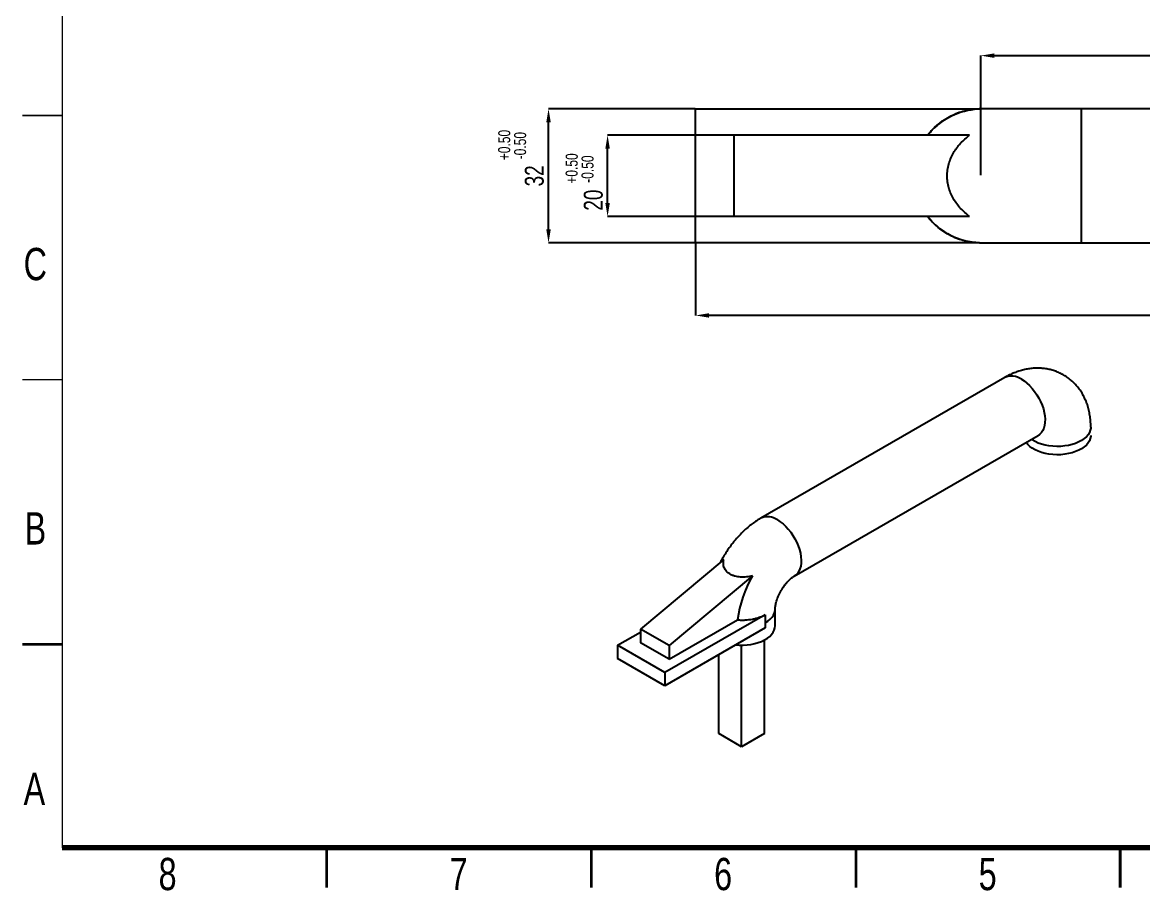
# Model space of a CAD drawing. Header units: millimetres. Extents: x 721 to 1262, y 393 to 775.
# Drawn here: x 720.9 to 997.2, y 393 to 607.1 of the extents above; entities that cross this region are included whole.
import ezdxf

# ---------------------------------------------------------------- set-up
doc = ezdxf.new("R2010")
doc.units = ezdxf.units.MM
doc.styles.add('SLDTEXTSTYLE0', font='TXT', dxfattribs={"width": 0.75})
doc.dimstyles.new('SLDDIMSTYLE30', dxfattribs={"dimscale": 2.2, "dimtxt": 2.116667, "dimasz": 1.5, "dimexe": 0, "dimexo": 0.0625, "dimgap": 0.529167, "dimtad": 1, "dimdec": 0, "dimrnd": 1e-09, "dimzin": 12, "dimdsep": 46, "dimtxsty": 'SLDTEXTSTYLE0', "dimcen": 0.09, "dimadec": 0, "dimazin": 3, "dimtfac": 1, "dimtdec": 0, "dimtofl": 0, "dimtmove": 0, "dimatfit": 3, "dimfxl": 1, "dimfrac": 2, "dimtolj": 1, "dimtzin": 12, "dimarcsym": 0})

# ---------------------------------------------------------------- blocks, each defined once
blk = doc.blocks.new('*D6')
at = {"color": 0, "lineweight": -2, "transparency": 16777216}
for p, q in [((957.1, 569.39), (957.1, 598.9)), ((960.4, 598.9), (1173.52, 598.9)), ((1176.82, 571.9), (1176.82, 598.9))]:
    blk.add_line(p, q, dxfattribs=at)
at = {"color": 0, "transparency": 16777216}
for points in [[(960.4, 599.45), (960.4, 598.35), (957.1, 598.9)], [(1173.52, 599.45), (1173.52, 598.35), (1176.82, 598.9)]]:
    blk.add_solid(points, dxfattribs=at)
at = {"layer": 'Defpoints', "color": 0, "transparency": 16777216}
for p in [(1176.82, 598.9), (957.1, 569.25), (1176.82, 571.76)]:
    blk.add_point(p, dxfattribs=at)
at = {"color": 0, "transparency": 16777216, "insert": (1066.96, 602.4), "char_height": 4.657, "attachment_point": 5, "style": 'SLDTEXTSTYLE0'}
blk.add_mtext('\\A1;220', dxfattribs=at)
blk = doc.blocks.new('*D16')
at = {"color": 0, "lineweight": -2, "transparency": 16777216}
for p, q in [((1193.32, 569.12), (1193.32, 534.84)), ((886.82, 552.62), (886.82, 534.84)), ((1190.02, 534.84), (890.12, 534.84))]:
    blk.add_line(p, q, dxfattribs=at)
at = {"color": 0, "transparency": 16777216}
for points in [[(890.12, 535.39), (890.12, 534.29), (886.82, 534.84)], [(1190.02, 535.39), (1190.02, 534.29), (1193.32, 534.84)]]:
    blk.add_solid(points, dxfattribs=at)
at = {"layer": 'Defpoints', "color": 0, "transparency": 16777216}
for p in [(1193.32, 569.26), (886.82, 552.76), (886.82, 534.84)]:
    blk.add_point(p, dxfattribs=at)
at = {"color": 0, "transparency": 16777216, "insert": (1040.07, 538.34), "char_height": 4.657, "attachment_point": 5, "style": 'SLDTEXTSTYLE0'}
blk.add_mtext('\\A1;306', dxfattribs=at)
blk = doc.blocks.new('*D17')
at = {"color": 0, "lineweight": -2, "transparency": 16777216}
for p, q in [((886.68, 585.76), (850.58, 585.76)), ((850.58, 556.06), (850.58, 582.46)), ((886.68, 552.76), (850.58, 552.76))]:
    blk.add_line(p, q, dxfattribs=at)
at = {"color": 0, "transparency": 16777216}
for points in [[(850.03, 582.46), (851.13, 582.46), (850.58, 585.76)], [(850.03, 556.06), (851.13, 556.06), (850.58, 552.76)]]:
    blk.add_solid(points, dxfattribs=at)
at = {"layer": 'Defpoints', "color": 0, "transparency": 16777216}
for p in [(850.58, 585.76), (886.82, 585.76), (886.82, 552.76)]:
    blk.add_point(p, dxfattribs=at)
at = {"color": 0, "transparency": 16777216, "insert": (847.09, 569.26), "char_height": 4.657, "attachment_point": 5, "rotation": 90, "style": 'SLDTEXTSTYLE0'}
blk.add_mtext('\\A1;32', dxfattribs=at)
blk = doc.blocks.new('*D18')
at = {"color": 0, "lineweight": -2, "transparency": 16777216}
for p, q in [((896.22, 579.26), (865.13, 579.26)), ((865.13, 562.56), (865.13, 575.96)), ((896.22, 559.26), (865.13, 559.26))]:
    blk.add_line(p, q, dxfattribs=at)
at = {"color": 0, "transparency": 16777216}
for points in [[(864.58, 575.96), (865.68, 575.96), (865.13, 579.26)], [(864.58, 562.56), (865.68, 562.56), (865.13, 559.26)]]:
    blk.add_solid(points, dxfattribs=at)
at = {"layer": 'Defpoints', "color": 0, "transparency": 16777216}
for p in [(865.13, 579.26), (896.35, 579.26), (896.35, 559.26)]:
    blk.add_point(p, dxfattribs=at)
at = {"color": 0, "transparency": 16777216, "insert": (861.63, 563.27), "char_height": 4.657, "attachment_point": 5, "rotation": 90, "style": 'SLDTEXTSTYLE0'}
blk.add_mtext('\\A1;20', dxfattribs=at)

msp = doc.modelspace()

# ---------------------------------------------------------------- linework, layer by layer
at = {"lineweight": 20}
msp.add_line((730.71, 764.69), (730.71, 403.55), dxfattribs=at)
at = {"color": 7, "linetype": 'Continuous', "lineweight": 25}
for p, q in [((886.82, 552.76), (886.82, 585.76)), ((886.82, 585.76), (956.82, 585.76)), ((981.82, 585.76), (956.82, 585.76)), ((956.82, 585.76), (956.82, 585.75)), ((1151.82, 585.76), (981.82, 585.76)), ((981.82, 585.76), (981.82, 569.26)), ((896.35, 559.26), (896.35, 579.26)), ((954.32, 579.26), (896.35, 579.26)), ((981.82, 569.26), (981.82, 552.76)), ((954.32, 559.26), (896.35, 559.26)), ((956.82, 552.76), (886.82, 552.76)), ((956.82, 552.77), (956.82, 552.76)), ((956.82, 552.76), (981.82, 552.76)), ((981.82, 552.76), (1151.82, 552.76)), ((962.99, 519.54), (902.88, 484.84)), ((911.13, 470.55), (971.24, 505.25)), ((893.75, 474.7), (873.26, 457.5)), ((900.82, 470.62), (880.33, 453.42)), ((906.42, 458.31), (906.42, 462.39)), ((904, 461.06), (879.25, 446.77)), ((880.33, 450.05), (897.18, 459.78)), ((904, 461.06), (904, 461.06)), ((904, 461.06), (904, 459.02)), ((904, 459.02), (904, 457.8)), ((867.59, 453.51), (873.26, 456.78)), ((880.33, 453.42), (873.26, 457.5)), ((873.26, 457.5), (873.26, 454.13)), ((904, 457.8), (879.25, 443.51)), ((879.25, 446.77), (867.59, 453.51)), ((867.59, 453.51), (867.59, 450.24)), ((880.33, 450.05), (873.26, 454.13)), ((880.33, 453.42), (880.33, 450.05)), ((898.17, 428.5), (898.17, 453.54)), ((903.82, 431.77), (903.82, 454.84)), ((892.51, 431.77), (892.51, 451.16)), ((879.25, 443.51), (867.59, 450.24)), ((879.25, 446.77), (879.25, 443.51)), ((898.17, 428.5), (892.51, 431.77)), ((903.82, 431.77), (898.17, 428.5))]:
    msp.add_line(p, q, dxfattribs=at)
at = {"linetype": 'Continuous', "lineweight": 20}
for p, q in [((720.93, 584.12), (730.71, 584.12)), ((730.71, 584.12), (720.93, 584.12)), ((730.71, 518.93), (720.93, 518.93))]:
    msp.add_line(p, q, dxfattribs=at)
at = {"linetype": 'Continuous', "lineweight": 35}
for p, q in [((730.71, 453.74), (720.93, 453.74)), ((795.9, 403.55), (795.9, 393.77)), ((861.09, 403.55), (861.09, 393.77)), ((926.28, 403.55), (926.28, 393.77)), ((991.47, 393.77), (991.47, 403.55)), ((991.47, 403.55), (991.47, 393.77))]:
    msp.add_line(p, q, dxfattribs=at)
at = {"linetype": 'Continuous', "lineweight": 70}
msp.add_line((1252.22, 403.55), (730.71, 403.55), dxfattribs=at)
for points in [[(943.99, 579.26, -0.209487), (955.58, 585.67)], [(956.82, 552.76, -0.229605), (943.98, 559.26, -0.229605)]]:
    msp.add_lwpolyline(points, format="xyb")
at = {"color": 7, "linetype": 'Continuous', "lineweight": 25, "flags": 128}
for points in [[(967.11, 519.13), (967.8, 518.69), (968.48, 518.15), (969.14, 517.54), (969.77, 516.85), (970.37, 516.1), (970.92, 515.3), (971.42, 514.46), (971.85, 513.59), (972.22, 512.7), (972.52, 511.81), (972.74, 510.92), (972.88, 510.06), (972.94, 509.23), (972.92, 508.44), (972.82, 507.71), (972.64, 507.05), (972.38, 506.46), (972.04, 505.95), (971.64, 505.54), (971.24, 505.25)], [(984.2, 507.29), (984.19, 507.08), (984.09, 506.52), (983.87, 505.97), (983.55, 505.44), (983.11, 504.93), (982.58, 504.46), (981.95, 504.02), (981.24, 503.64), (980.46, 503.3), (979.61, 503.02), (978.71, 502.8), (977.77, 502.65), (976.8, 502.55), (975.83, 502.53), (974.85, 502.57), (973.89, 502.68), (972.96, 502.85), (972.07, 503.09), (971.24, 503.38), (970.47, 503.73), (969.78, 504.13), (969.56, 504.28)], [(984.2, 505.25), (984.19, 505.04), (984.09, 504.48), (983.87, 503.93), (983.55, 503.39), (983.11, 502.89), (982.58, 502.42), (981.95, 501.98), (981.24, 501.6), (980.46, 501.26), (979.61, 500.98), (978.71, 500.76), (977.77, 500.6), (976.8, 500.51), (975.83, 500.49), (974.85, 500.53), (973.89, 500.64), (972.96, 500.81), (972.07, 501.04), (971.24, 501.34), (970.47, 501.69), (969.78, 502.09), (969.18, 502.53), (968.67, 503.01), (968.26, 503.53), (968.26, 503.53)], [(907.01, 484.43), (907.7, 483.99), (908.38, 483.45), (909.04, 482.84), (909.67, 482.15), (910.27, 481.4), (910.82, 480.6), (911.31, 479.76), (911.75, 478.89), (912.12, 478), (912.41, 477.11), (912.63, 476.22), (912.78, 475.36), (912.84, 474.53), (912.82, 473.75), (912.72, 473.01), (912.53, 472.35), (912.27, 471.76), (911.94, 471.25), (911.54, 470.84), (911.13, 470.55)], [(904, 459.02), (904.66, 459.45), (905.23, 459.92), (905.69, 460.43), (906.04, 460.97), (906.28, 461.53), (906.4, 462.1), (906.42, 462.39)], [(896.76, 453.61), (897.56, 453.56), (898.53, 453.55), (899.51, 453.61), (900.46, 453.73), (901.38, 453.92), (902.26, 454.17), (903.08, 454.48), (903.83, 454.84), (904.5, 455.25), (905.08, 455.7), (905.56, 456.19), (905.94, 456.71), (906.22, 457.26), (906.37, 457.81), (906.42, 458.31)]]:
    msp.add_lwpolyline(points, dxfattribs=at)
at = {"color": 7, "linetype": 'Continuous', "lineweight": 25}
for centre, radius, start, end in [((964.68, 515.66), 4.23, 55.0231, 113.6664), ((904.58, 480.97), 4.23, 55.023, 113.6677), ((925.87, 456.17), 28.92, 150.0324, 172.842)]:
    msp.add_arc(centre, radius, start, end, dxfattribs=at)
for points, knots in [([(956.82, 585.75), (956.51, 585.74), (956.2, 585.73), (955.58, 585.67), (955.27, 585.64), (954.35, 585.51), (953.74, 585.39), (952.55, 585.09), (951.95, 584.9), (950.79, 584.47), (950.22, 584.22), (949.13, 583.66), (948.59, 583.36), (947.56, 582.68), (947.06, 582.31), (945.63, 581.12), (944.77, 580.24), (944.02, 579.26)], [0, 0, 0, 0, 0.0625, 0.0625, 0.125, 0.125, 0.25, 0.25, 0.375, 0.375, 0.5, 0.5, 0.625, 0.625, 0.75, 0.75, 1, 1, 1, 1]), ([(954.32, 559.26), (953.53, 559.85), (952.8, 560.49), (951.8, 561.57), (951.48, 561.95), (950.89, 562.75), (950.62, 563.16), (949.88, 564.43), (949.49, 565.33), (949.16, 566.54), (949.1, 566.78), (949, 567.27), (948.95, 567.51), (948.85, 568.25), (948.82, 568.74), (948.81, 569.48), (948.82, 569.73), (948.85, 570.22), (948.88, 570.47), (948.98, 571.22), (949.08, 571.71), (949.34, 572.66), (949.51, 573.13), (949.89, 574.04), (950.12, 574.49), (950.61, 575.35), (950.88, 575.76), (951.47, 576.55), (951.79, 576.93), (952.79, 578.02), (953.53, 578.67), (954.32, 579.26)], [0, 0, 0, 0, 0.125, 0.125, 0.1875, 0.1875, 0.25, 0.25, 0.375, 0.375, 0.40625, 0.40625, 0.4375, 0.4375, 0.5, 0.5, 0.53125, 0.53125, 0.5625, 0.5625, 0.625, 0.625, 0.6875, 0.6875, 0.75, 0.75, 0.8125, 0.8125, 0.875, 0.875, 1, 1, 1, 1]), ([(944.02, 559.26), (944.4, 558.77), (944.8, 558.31), (945.45, 557.64), (945.67, 557.42), (946.12, 557), (946.36, 556.79), (947.55, 555.81), (948.58, 555.13), (949.96, 554.43), (950.24, 554.3), (950.81, 554.05), (951.1, 553.94), (951.96, 553.61), (952.55, 553.43), (953.74, 553.13), (954.35, 553.01), (955.58, 552.84), (956.2, 552.79), (956.82, 552.77)], [0, 0, 0, 0, 0.125, 0.125, 0.1875, 0.1875, 0.25, 0.25, 0.5, 0.5, 0.5625, 0.5625, 0.625, 0.625, 0.75, 0.75, 0.875, 0.875, 1, 1, 1, 1]), ([(984.2, 507.29), (984.2, 507.57), (984.19, 508.31), (984.09, 509.49), (983.88, 510.84), (983.57, 512.14), (983.16, 513.37), (982.66, 514.54), (982.07, 515.64), (981.4, 516.65), (980.65, 517.58), (979.84, 518.43), (978.96, 519.18), (978.03, 519.84), (977.06, 520.41), (976.04, 520.89), (974.99, 521.27), (973.91, 521.56), (972.81, 521.75), (971.69, 521.85), (970.55, 521.86), (969.41, 521.77), (968.25, 521.58), (967.08, 521.3), (965.91, 520.93), (964.75, 520.45), (963.77, 519.98), (963.19, 519.65), (962.99, 519.54)], [0, 0, 0, 0, 0.026599, 0.071476, 0.116159, 0.160129, 0.203184, 0.245226, 0.28625, 0.326323, 0.365546, 0.40404, 0.441932, 0.479347, 0.516409, 0.553242, 0.589935, 0.626613, 0.66341, 0.700463, 0.737911, 0.775895, 0.814553, 0.854002, 0.894329, 0.935564, 0.977666, 1, 1, 1, 1]), ([(971.24, 505.25), (971.28, 505.27), (971.39, 505.34), (971.5, 505.39), (971.56, 505.41), (971.55, 505.4), (971.54, 505.4)], [0, 0, 0, 0, 0.20975, 0.587996, 0.974523, 1, 1, 1, 1]), ([(902.88, 484.84), (902.65, 484.7), (902.02, 484.33), (901.04, 483.66), (899.93, 482.81), (898.87, 481.88), (897.85, 480.88), (896.87, 479.82), (895.95, 478.71), (895.08, 477.54), (894.27, 476.33), (893.56, 475.17), (893.16, 474.4), (892.98, 474.05)], [0, 0, 0, 0, 0.058016, 0.154452, 0.251068, 0.347877, 0.44454, 0.540904, 0.636927, 0.732647, 0.828154, 0.92357, 1, 1, 1, 1]), ([(900.82, 470.62), (900.33, 470.5), (899.85, 470.42), (899.11, 470.34), (898.87, 470.33), (898.38, 470.31), (898.13, 470.32), (897.42, 470.36), (896.97, 470.43), (896.42, 470.57), (896.32, 470.6), (896.11, 470.67), (896.01, 470.71), (895.71, 470.83), (895.52, 470.92), (895.26, 471.07), (895.18, 471.12), (895.01, 471.24), (894.93, 471.29), (894.7, 471.48), (894.57, 471.6), (894.32, 471.88), (894.22, 472.02), (894.03, 472.32), (893.95, 472.48), (893.82, 472.8), (893.77, 472.97), (893.7, 473.3), (893.68, 473.47), (893.65, 474), (893.68, 474.35), (893.75, 474.7)], [0, 0, 0, 0, 0.125, 0.125, 0.1875, 0.1875, 0.25, 0.25, 0.375, 0.375, 0.40625, 0.40625, 0.4375, 0.4375, 0.5, 0.5, 0.53125, 0.53125, 0.5625, 0.5625, 0.625, 0.625, 0.6875, 0.6875, 0.75, 0.75, 0.8125, 0.8125, 0.875, 0.875, 1, 1, 1, 1]), ([(906.42, 462.39), (906.42, 462.44), (906.42, 462.58), (906.44, 462.88), (906.5, 463.31), (906.6, 463.8), (906.75, 464.35), (906.95, 464.95), (907.2, 465.58), (907.49, 466.23), (907.84, 466.87), (908.22, 467.51), (908.63, 468.11), (909.05, 468.67), (909.49, 469.17), (909.91, 469.6), (910.31, 469.96), (910.67, 470.25), (910.94, 470.44), (911.08, 470.52), (911.13, 470.55)], [0, 0, 0, 0, 0.030579, 0.084625, 0.139224, 0.194922, 0.251855, 0.310005, 0.369242, 0.429353, 0.490072, 0.551108, 0.612125, 0.67276, 0.732751, 0.791888, 0.850045, 0.907214, 0.963549, 1, 1, 1, 1]), ([(897.18, 459.78), (897.48, 459.75), (897.79, 459.74), (898.26, 459.74), (898.41, 459.74), (898.72, 459.74), (898.88, 459.75), (899.65, 459.79), (900.25, 459.86), (900.98, 460), (901.13, 460.03), (901.42, 460.1), (901.56, 460.13), (901.98, 460.25), (902.26, 460.33), (902.79, 460.51), (903.04, 460.61), (903.54, 460.82), (903.77, 460.94), (904, 461.06)], [0, 0, 0, 0, 0.125, 0.125, 0.1875, 0.1875, 0.25, 0.25, 0.5, 0.5, 0.5625, 0.5625, 0.625, 0.625, 0.75, 0.75, 0.875, 0.875, 1, 1, 1, 1])]:
    msp.add_open_spline(points, degree=3, knots=knots, dxfattribs=at)

# ---------------------------------------------------------------- texts
at = {"color": 7, "linetype": 'Continuous', "lineweight": 18, "char_height": 2.953, "attachment_point": 2, "rotation": 89.791, "style": 'SLDTEXTSTYLE0'}
for s, insert in [('\\A1;+0.50', (838.18, 576.86)), ('\\A1;-0.50', (842.09, 576.71)), ('\\A1;+0.50', (854.8, 571.08)), ('\\A1;-0.50', (858.71, 570.93))]:
    msp.add_mtext(s, dxfattribs=dict(at, insert=insert))
at = {"linetype": 'Continuous', "lineweight": 20, "char_height": 7.95, "attachment_point": 2, "style": 'SLDTEXTSTYLE0'}
for s, insert in [('C', (724.11, 551.49)), ('B', (724.13, 486.31))]:
    msp.add_mtext(s, dxfattribs=dict(at, insert=insert))
at = {"linetype": 'Continuous', "lineweight": 0, "char_height": 7.95, "attachment_point": 2, "style": 'SLDTEXTSTYLE0'}
for s, insert in [('A', (723.88, 422.1)), ('8', (756.71, 401.09)), ('7', (828.41, 401.09)), ('6', (893.6, 401.09)), ('5', (958.79, 401.09))]:
    msp.add_mtext(s, dxfattribs=dict(at, insert=insert))

# ---------------------------------------------------------------- dimensions: what is measured, and where the dimension line sits
dim = msp.add_linear_dim(base=(1176.82, 598.9), p1=(957.1, 569.25), p2=(1176.82, 571.76), dimstyle='SLDDIMSTYLE30')
dim.commit()
dim.dimension.update_dxf_attribs({"geometry": '*D6', "text_midpoint": (1066.96, 598.9), "dimtype": 160})
dim = msp.add_linear_dim(base=(850.58, 585.76), p1=(886.82, 552.76), p2=(886.82, 585.76), angle=90, text='32', dimstyle='SLDDIMSTYLE30')
dim.commit()
dim.dimension.update_dxf_attribs({"geometry": '*D17', "text_midpoint": (847.09, 569.26)})
dim = msp.add_linear_dim(base=(865.13, 579.26), p1=(896.35, 559.26), p2=(896.35, 579.26), angle=90, dimstyle='SLDDIMSTYLE30')
dim.commit()
dim.dimension.update_dxf_attribs({"geometry": '*D18', "text_midpoint": (865.13, 563.27), "dimtype": 160})
dim = msp.add_linear_dim(base=(886.81754159, 534.84269965), p1=(1193.31754159, 569.26045848), p2=(886.81754159, 552.76045848), dimstyle='SLDDIMSTYLE30')
dim.commit()
dim.dimension.update_dxf_attribs({"geometry": '*D16', "text_midpoint": (1040.06754159, 538.33519965)})

doc.saveas('drawing.dxf')
